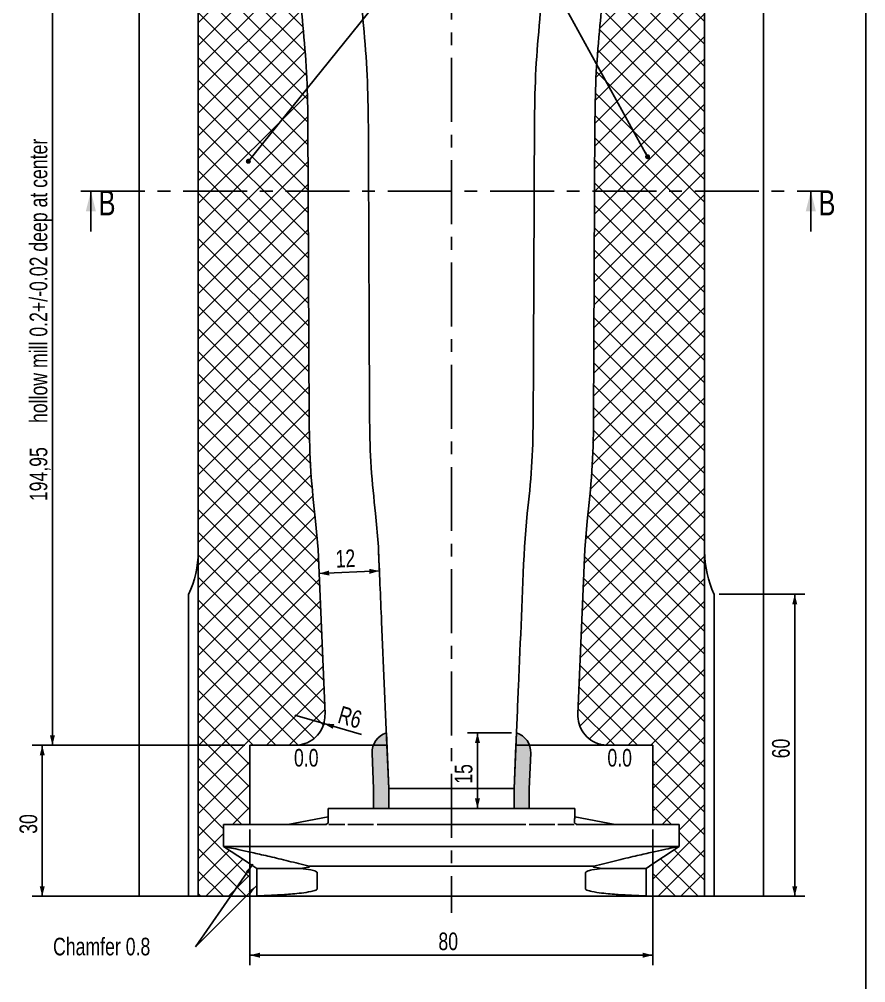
# Model space of a CAD drawing. Header units: millimetres. Extents: x 8 to 832, y 8 to 585.
# Drawn here: x 663.9 to 832, y 162.9 to 354.4 of the extents above; entities that cross this region are included whole.
import ezdxf

# ---------------------------------------------------------------- set-up
doc = ezdxf.new("R2010")
doc.units = ezdxf.units.MM
doc.linetypes.add('CENTERX2', pattern=[20.32, 12.7, -2.54, 2.54, -2.54])
for name, color, linetype in [('CENTERLINE', 4, 'CENTERX2'), ('DIMENSIONS', 2, 'Continuous'), ('HATCH', 3, 'Continuous'), ('TEXT', 2, 'Continuous')]:
    doc.layers.add(name, color=color, linetype=linetype)
doc.layers.add('OUTLINE', color=7, linetype='Continuous', lineweight=25)
doc.styles.add('SLDTEXTSTYLE0', font='TXT', dxfattribs={"width": 0.75})
doc.dimstyles.new('SLDDIMSTYLE19', dxfattribs={"dimtxt": 3.5, "dimasz": 2, "dimexe": 0, "dimexo": 0.0625, "dimgap": 0.875, "dimtad": 1, "dimrnd": 1e-09, "dimzin": 12, "dimdsep": 46, "dimtxsty": 'SLDTEXTSTYLE0', "dimsah": 1, "dimcen": 0, "dimadec": 0, "dimazin": 3, "dimtfac": 1, "dimtofl": 0, "dimtmove": 0, "dimatfit": 3, "dimfxl": 0, "dimfrac": 2, "dimtolj": 1, "dimtzin": 12, "dimarcsym": 0})
doc.dimstyles.new('SLDDIMSTYLE2', dxfattribs={"dimtxt": 3.5, "dimasz": 2, "dimexe": 0, "dimexo": 0.0625, "dimgap": 0.875, "dimtad": 1, "dimrnd": 1e-09, "dimzin": 12, "dimdsep": 46, "dimtxsty": 'SLDTEXTSTYLE0', "dimsah": 1, "dimcen": 0.09, "dimadec": 0, "dimazin": 3, "dimtfac": 1, "dimtofl": 0, "dimtmove": 0, "dimatfit": 3, "dimfxl": 0, "dimfrac": 2, "dimtolj": 1, "dimtzin": 12, "dimarcsym": 0})
doc.dimstyles.new('SLDDIMSTYLE20', dxfattribs={"dimtxt": 0.18, "dimasz": 2, "dimexe": 0, "dimexo": 0.0625, "dimgap": 0, "dimtad": 0, "dimtih": 1, "dimtoh": 1, "dimdec": 0, "dimrnd": 1e-09, "dimzin": 0, "dimdsep": 46, "dimtxsty": 'Standard', "dimsah": 1, "dimcen": 0.09, "dimadec": 0, "dimazin": 0, "dimtfac": 2, "dimtdec": 0, "dimtofl": 0, "dimtmove": 0, "dimatfit": 3, "dimfxl": 0, "dimfrac": 2, "dimtolj": 1, "dimtzin": 0, "dimarcsym": 0})
doc.dimstyles.new('SLDDIMSTYLE3', dxfattribs={"dimtxt": 0.18, "dimasz": 1, "dimexe": 0, "dimexo": 0.0625, "dimgap": 0, "dimtad": 0, "dimtih": 1, "dimtoh": 1, "dimdec": 0, "dimrnd": 1e-09, "dimzin": 0, "dimdsep": 46, "dimtxsty": 'Standard', "dimblk1": 'DOT', "dimblk2": 'DOT', "dimsah": 1, "dimcen": 0.09, "dimadec": 0, "dimazin": 0, "dimtfac": 1, "dimtdec": 0, "dimtofl": 0, "dimtmove": 0, "dimatfit": 3, "dimldrblk": 'DOT', "dimfxl": 0, "dimfrac": 2, "dimtolj": 1, "dimtzin": 0, "dimarcsym": 0})

# ---------------------------------------------------------------- blocks, each defined once
blk = doc.blocks.new('_D_64')
at = {"layer": 'DIMENSIONS'}
for p, q in [((710.23, 405.07), (668.48, 405.07)), ((670.48, 405.07), (670.48, 210.12)), ((708.72, 210.12), (668.48, 210.12))]:
    blk.add_line(p, q, dxfattribs=at)
for points in [[(670.48, 405.07), (669.98, 403.07), (670.98, 403.07)], [(670.48, 210.12), (670.98, 212.12), (669.98, 212.12)]]:
    blk.add_solid(points, dxfattribs=at)
at = {"layer": 'DIMENSIONS', "char_height": 3.5, "attachment_point": 1, "rotation": 90, "style": 'SLDTEXTSTYLE0'}
for s, insert in [('hollow mill 0.2+/-0.02 deep at center', (665.97, 274.16)), ('194,95', (665.97, 258.63))]:
    blk.add_mtext(s, dxfattribs=dict(at, insert=insert))
blk = doc.blocks.new('_D_65')
at = {"layer": 'DIMENSIONS'}
for p, q in [((761.64, 212.57), (752.9, 212.57)), ((754.9, 212.57), (754.9, 197.57))]:
    blk.add_line(p, q, dxfattribs=at)
for points in [[(754.9, 212.57), (754.4, 210.57), (755.4, 210.57)], [(754.9, 197.57), (755.4, 199.57), (754.4, 199.57)]]:
    blk.add_solid(points, dxfattribs=at)
at = {"layer": 'DIMENSIONS', "insert": (750.39, 202.48), "char_height": 3.5, "attachment_point": 1, "rotation": 90, "style": 'SLDTEXTSTYLE0'}
blk.add_mtext('15', dxfattribs=at)
blk = doc.blocks.new('_D_70')
at = {"layer": 'DIMENSIONS'}
for p, q in [((685.3, 210.12), (666.47, 210.12)), ((668.47, 210.12), (668.47, 180.12)), ((748.72, 180.12), (666.47, 180.12))]:
    blk.add_line(p, q, dxfattribs=at)
for points in [[(668.47, 210.12), (667.97, 208.12), (668.97, 208.12)], [(668.47, 180.12), (668.97, 182.12), (667.97, 182.12)]]:
    blk.add_solid(points, dxfattribs=at)
at = {"layer": 'DIMENSIONS', "insert": (663.96, 192.53), "char_height": 3.5, "attachment_point": 1, "rotation": 90, "style": 'SLDTEXTSTYLE0'}
blk.add_mtext('30', dxfattribs=at)
blk = doc.blocks.new('_D_71')
at = {"layer": 'DIMENSIONS'}
for p, q in [((709.72, 193.4), (709.72, 166.41)), ((789.72, 193.4), (789.72, 166.41)), ((709.72, 168.41), (789.72, 168.41))]:
    blk.add_line(p, q, dxfattribs=at)
for points in [[(709.72, 168.41), (711.72, 167.91), (711.72, 168.91)], [(789.72, 168.41), (787.72, 168.91), (787.72, 167.91)]]:
    blk.add_solid(points, dxfattribs=at)
at = {"layer": 'DIMENSIONS', "insert": (747.14, 172.92), "char_height": 3.5, "attachment_point": 1, "style": 'SLDTEXTSTYLE0'}
blk.add_mtext('80', dxfattribs=at)
blk = doc.blocks.new('_D_73')
at = {"layer": 'DIMENSIONS'}
for p, q in [((735.26, 248.57), (735.51, 242.77)), ((723.44, 244.26), (735.43, 244.77))]:
    blk.add_line(p, q, dxfattribs=at)
for points in [[(735.43, 244.77), (733.41, 245.19), (733.45, 244.19)], [(723.44, 244.26), (725.46, 243.85), (725.41, 244.85)]]:
    blk.add_solid(points, dxfattribs=at)
at = {"layer": 'DIMENSIONS', "insert": (726.65, 248.91), "char_height": 3.5, "attachment_point": 1, "rotation": 2.4455, "style": 'SLDTEXTSTYLE0'}
blk.add_mtext('12', dxfattribs=at)
blk = doc.blocks.new('_D_74')
at = {"layer": 'DIMENSIONS'}
for q in [(718.63, 216.12), (731.89, 212.24)]:
    blk.add_line((724.39, 214.44), q, dxfattribs=at)
blk.add_solid([(724.39, 214.44), (726.17, 213.39), (726.45, 214.35)], dxfattribs=at)
at = {"layer": 'DIMENSIONS', "insert": (727.93, 218.02), "char_height": 3.5, "attachment_point": 1, "rotation": 343.719, "style": 'SLDTEXTSTYLE0'}
blk.add_mtext('R6', dxfattribs=at)
blk = doc.blocks.new('_D_77')
at = {"layer": 'DIMENSIONS'}
for p, q in [((802.9, 240.12), (819.91, 240.12)), ((817.91, 180.12), (817.91, 240.12)), ((809.42, 180.12), (819.91, 180.12))]:
    blk.add_line(p, q, dxfattribs=at)
for points in [[(817.91, 240.12), (817.41, 238.12), (818.41, 238.12)], [(817.91, 180.12), (818.41, 182.12), (817.41, 182.12)]]:
    blk.add_solid(points, dxfattribs=at)
at = {"layer": 'DIMENSIONS', "insert": (813.4, 207.53), "char_height": 3.5, "attachment_point": 1, "rotation": 90, "style": 'SLDTEXTSTYLE0'}
blk.add_mtext('60', dxfattribs=at)
blk = doc.blocks.new('_Dot')
at = {"color": 0, "linetype": 'ByBlock', "lineweight": -2}
blk.add_line((-0.5, 0), (-1, 0), dxfattribs=at)
at = {"color": 0, "linetype": 'ByBlock', "const_width": 0.5}
blk.add_lwpolyline([(-0.25, 0, 1), (0.25, 0, 1)], format="xyb", close=True, dxfattribs=at)
blk = doc.blocks.new('SW_NOTE_10')
at = {"layer": 'TEXT', "color": 0, "insert": (-28.29, 1.78), "char_height": 3.5, "attachment_point": 1, "style": 'SLDTEXTSTYLE0'}
blk.add_mtext('Chamfer 0.8', dxfattribs=at)

msp = doc.modelspace()

# ---------------------------------------------------------------- hatches: boundary and pattern name
at = {"layer": 'HATCH'}
h = msp.add_hatch(dxfattribs=at)
h.set_pattern_fill('NET', color=256, angle=45, style=0)
edge = h.paths.add_edge_path(flags=0)
edge.add_arc((711.23452, 399.06771), 6, 6.2561952, 90)
edge.add_line((711.23452, 405.06771), (704.72, 405.06771))
edge.add_line((704.72, 405.06771), (704.72, 425.06771))
edge.add_line((704.72, 425.06771), (699.42882, 425.06771))
edge.add_line((699.42882, 425.06771), (699.42882, 356.57515))
edge.add_line((699.42882, 356.57515), (699.42882, 248.61028))
edge.add_line((699.42882, 248.61028), (699.42882, 180.11771))
edge.add_line((699.42882, 180.11771), (709.72, 180.11771))
edge.add_line((709.72, 180.11771), (709.72, 186.5513))
edge.add_spline(control_points=[(709.72, 186.5513), (708.84684, 187.13184), (707.97369, 187.71238), (707.10055, 188.29293), (706.66397, 188.5832), (706.2274, 188.87347), (705.79083, 189.16375), (705.35426, 189.45403), (704.91769, 189.7443), (704.48112, 190.03458)], knot_values=[0, 0, 0, 0, 0.003145597, 0.003145597, 0.003145597, 0.004718395, 0.004718395, 0.004718395, 0.006291193, 0.006291193, 0.006291193, 0.006291193], weights=[1, 1, 1, 1, 1, 1, 1, 1, 1, 1], degree=3, periodic=0)
edge.add_line((704.48112, 190.03458), (704.47707, 190.03692))
edge.add_line((704.47707, 190.03692), (704.47707, 194.39771))
edge.add_line((704.47707, 194.39771), (709.72, 194.39771))
edge.add_line((709.72, 194.39771), (709.72, 210.11771))
edge.add_line((709.72, 210.11771), (718.63218, 210.11771))
edge.add_arc((718.63218, 216.11771), 6, 270, 362.4455211)
edge.add_line((724.62672, 216.37373), (723.23093, 249.05568))
edge.add_arc((655.29286, 246.15416), 68, 2.4455211, 7.1868682)
edge.add_arc((885.65329, 275.20181), 164.18461, 180.238731, 187.1868682, ccw=False)
edge.add_line((721.4701, 274.51772), (721.2201, 334.51772))
edge.add_arc((533.22174, 333.73439), 188, 0.238731, 5.9277379)
edge.add_arc((859.07715, 367.56771), 139.60715, 180, 185.9277379, ccw=False)
edge.add_line((719.47, 367.56771), (719.47, 377.56771))
edge.add_arc((623.45333, 377.56771), 96.01667, 0, 10.2855291)
edge.add_arc((788.77, 407.56771), 72, 186.2561952, 190.2855291, ccw=False)
h = msp.add_hatch(dxfattribs=at)
h.set_pattern_fill('NET', color=256, angle=45, style=0)
edge = h.paths.add_edge_path(flags=0)
edge.add_line((780.80781, 210.11771), (789.72, 210.11771))
edge.add_line((789.72, 210.11771), (789.72, 194.39771))
edge.add_line((789.72, 194.39771), (794.96293, 194.39771))
edge.add_line((794.96293, 194.39771), (794.96293, 190.03692))
edge.add_line((794.96293, 190.03692), (794.95888, 190.03458))
edge.add_spline(control_points=[(794.95888, 190.03458), (794.08574, 189.45402), (793.2126, 188.87347), (792.33945, 188.29293), (791.90288, 188.00265), (791.4663, 187.71238), (791.02973, 187.42211), (790.59315, 187.13184), (790.15658, 186.84157), (789.72, 186.5513)], knot_values=[0, 0, 0, 0, 0.003145597, 0.003145597, 0.003145597, 0.004718395, 0.004718395, 0.004718395, 0.006291193, 0.006291193, 0.006291193, 0.006291193], weights=[1, 1, 1, 1, 1, 1, 1, 1, 1, 1], degree=3, periodic=0)
edge.add_line((789.72, 186.5513), (789.72, 180.11771))
edge.add_line((789.72, 180.11771), (800.01118, 180.11771))
edge.add_line((800.01118, 180.11771), (800.01118, 248.61028))
edge.add_line((800.01118, 248.61028), (800.01118, 356.57515))
edge.add_line((800.01118, 356.57515), (800.01118, 425.06771))
edge.add_line((800.01118, 425.06771), (794.72, 425.06771))
edge.add_line((794.72, 425.06771), (794.72, 405.06771))
edge.add_line((794.72, 405.06771), (788.20548, 405.06771))
edge.add_arc((788.20548, 399.06771), 6, 90, 173.7438048)
edge.add_arc((710.67, 407.56771), 72, 349.7144709, 353.7438048, ccw=False)
edge.add_arc((875.98667, 377.56771), 96.01667, 169.7144709, 180)
edge.add_line((779.97, 377.56771), (779.97, 367.56771))
edge.add_arc((640.36285, 367.56771), 139.60715, 354.0722621, 360, ccw=False)
edge.add_arc((966.21826, 333.73439), 188, 174.0722621, 179.761269)
edge.add_line((778.2199, 334.51772), (777.9699, 274.51772))
edge.add_arc((613.78671, 275.20181), 164.18461, 352.8131318, 359.761269, ccw=False)
edge.add_arc((844.14714, 246.15416), 68, 172.8131318, 177.5544789)
edge.add_line((776.20907, 249.05568), (774.81328, 216.37373))
edge.add_arc((780.80781, 216.11771), 6, 177.5544789, 270)
h = msp.add_hatch(dxfattribs=at)
h.set_pattern_fill('NET', color=256, angle=45, style=0)
edge = h.paths.add_edge_path(flags=0)
edge.add_line((780.80781, 210.11771), (789.72, 210.11771))
edge.add_line((789.72, 210.11771), (789.72, 194.39771))
edge.add_line((789.72, 194.39771), (794.96293, 194.39771))
edge.add_line((794.96293, 194.39771), (794.96293, 190.03692))
edge.add_line((794.96293, 190.03692), (794.95888, 190.03458))
edge.add_spline(control_points=[(794.95888, 190.03458), (794.08574, 189.45402), (793.2126, 188.87347), (792.33945, 188.29293), (791.90288, 188.00265), (791.4663, 187.71238), (791.02973, 187.42211), (790.59315, 187.13184), (790.15658, 186.84157), (789.72, 186.5513)], knot_values=[0, 0, 0, 0, 0.003145597, 0.003145597, 0.003145597, 0.004718395, 0.004718395, 0.004718395, 0.006291193, 0.006291193, 0.006291193, 0.006291193], weights=[1, 1, 1, 1, 1, 1, 1, 1, 1, 1], degree=3, periodic=0)
edge.add_line((789.72, 186.5513), (789.72, 180.11771))
edge.add_line((789.72, 180.11771), (800.01118, 180.11771))
edge.add_line((800.01118, 180.11771), (800.01118, 248.61028))
edge.add_line((800.01118, 248.61028), (800.01118, 356.57515))
edge.add_line((800.01118, 356.57515), (800.01118, 425.06771))
edge.add_line((800.01118, 425.06771), (794.72, 425.06771))
edge.add_line((794.72, 425.06771), (794.72, 405.06771))
edge.add_line((794.72, 405.06771), (788.20548, 405.06771))
edge.add_arc((788.20548, 399.06771), 6, 90, 173.7438048)
edge.add_arc((710.67, 407.56771), 72, 349.7144709, 353.7438048, ccw=False)
edge.add_arc((875.98667, 377.56771), 96.01667, 169.7144709, 180)
edge.add_line((779.97, 377.56771), (779.97, 367.56771))
edge.add_arc((640.36285, 367.56771), 139.60715, 354.0722621, 360, ccw=False)
edge.add_arc((966.21826, 333.73439), 188, 174.0722621, 179.761269)
edge.add_line((778.2199, 334.51772), (777.9699, 274.51772))
edge.add_arc((613.78671, 275.20181), 164.18461, 352.8131318, 359.761269, ccw=False)
edge.add_arc((844.14714, 246.15416), 68, 172.8131318, 177.5544789)
edge.add_line((776.20907, 249.05568), (774.81328, 216.37373))
edge.add_arc((780.80781, 216.11771), 6, 177.5544789, 270)
h = msp.add_hatch(dxfattribs=at)
h.set_pattern_fill('NET', color=256, angle=45, style=0)
edge = h.paths.add_edge_path(flags=0)
edge.add_line((780.80781, 210.11771), (789.72, 210.11771))
edge.add_line((789.72, 210.11771), (789.72, 194.39771))
edge.add_line((789.72, 194.39771), (794.96293, 194.39771))
edge.add_line((794.96293, 194.39771), (794.96293, 190.03692))
edge.add_line((794.96293, 190.03692), (794.95888, 190.03458))
edge.add_spline(control_points=[(794.95888, 190.03458), (794.08574, 189.45402), (793.2126, 188.87347), (792.33945, 188.29293), (791.90288, 188.00265), (791.4663, 187.71238), (791.02973, 187.42211), (790.59315, 187.13184), (790.15658, 186.84157), (789.72, 186.5513)], knot_values=[0, 0, 0, 0, 0.003145597, 0.003145597, 0.003145597, 0.004718395, 0.004718395, 0.004718395, 0.006291193, 0.006291193, 0.006291193, 0.006291193], weights=[1, 1, 1, 1, 1, 1, 1, 1, 1, 1], degree=3, periodic=0)
edge.add_line((789.72, 186.5513), (789.72, 180.11771))
edge.add_line((789.72, 180.11771), (800.01118, 180.11771))
edge.add_line((800.01118, 180.11771), (800.01118, 248.61028))
edge.add_line((800.01118, 248.61028), (800.01118, 356.57515))
edge.add_line((800.01118, 356.57515), (800.01118, 425.06771))
edge.add_line((800.01118, 425.06771), (794.72, 425.06771))
edge.add_line((794.72, 425.06771), (794.72, 405.06771))
edge.add_line((794.72, 405.06771), (788.20548, 405.06771))
edge.add_arc((788.20548, 399.06771), 6, 90, 173.7438048)
edge.add_arc((710.67, 407.56771), 72, 349.7144709, 353.7438048, ccw=False)
edge.add_arc((875.98667, 377.56771), 96.01667, 169.7144709, 180)
edge.add_line((779.97, 377.56771), (779.97, 367.56771))
edge.add_arc((640.36285, 367.56771), 139.60715, 354.0722621, 360, ccw=False)
edge.add_arc((966.21826, 333.73439), 188, 174.0722621, 179.761269)
edge.add_line((778.2199, 334.51772), (777.9699, 274.51772))
edge.add_arc((613.78671, 275.20181), 164.18461, 352.8131318, 359.761269, ccw=False)
edge.add_arc((844.14714, 246.15416), 68, 172.8131318, 177.5544789)
edge.add_line((776.20907, 249.05568), (774.81328, 216.37373))
edge.add_arc((780.80781, 216.11771), 6, 177.5544789, 270)
h = msp.add_hatch(color=256, dxfattribs=at)
edge = h.paths.add_edge_path(flags=0)
edge.add_arc((737.96456, 208.74093), 4, 106.9230333, 182.4455211)
edge.add_line((733.9682, 208.57025), (734.27, 201.50368))
edge.add_line((734.27, 201.50368), (734.27, 197.56771))
edge.add_line((734.27, 197.56771), (737.27, 197.56771))
edge.add_line((737.27, 197.56771), (737.27, 201.56771))
edge.add_line((737.27, 201.56771), (736.80021, 212.56771))
h = msp.add_hatch(color=256, dxfattribs=at)
edge = h.paths.add_edge_path(flags=0)
edge.add_line((765.17, 197.56771), (765.17, 201.50368))
edge.add_line((765.17, 201.50368), (765.4718, 208.57025))
edge.add_arc((761.47544, 208.74093), 4, 357.5544789, 433.0769667)
edge.add_line((762.63979, 212.56771), (762.17, 201.56771))
edge.add_line((762.17, 201.56771), (762.17, 197.56771))
edge.add_line((762.17, 197.56771), (765.17, 197.56771))

# ---------------------------------------------------------------- linework, layer by layer
at = {"layer": 'CENTERLINE'}
for p, q in [((749.72, 427.97462), (749.72, 176.84561)), ((676.12573, 320.24388), (823.10168, 320.24388))]:
    msp.add_line(p, q, dxfattribs=at)
at = {"layer": 'CENTERLINE', "linetype": 'Continuous'}
for p, q in [((678.12573, 312.24388), (678.12573, 320.24388)), ((821.10168, 312.24388), (821.10168, 320.24388))]:
    msp.add_line(p, q, dxfattribs=at)
at = {"layer": 'CENTERLINE'}
for points in [[(678.12573, 320.24388), (677.12573, 316.24388), (679.12573, 316.24388)], [(821.10168, 320.24388), (820.10168, 316.24388), (822.10168, 316.24388)]]:
    msp.add_solid(points, dxfattribs=at)
at = {"layer": 'OUTLINE'}
for p, q in [((832, 585), (832, 8)), ((687.74493, 180.11771), (687.74493, 425.05115)), ((811.69507, 425.05115), (811.69507, 180.11771)), ((732.15338, 354.3892), (731.47066, 367.56772)), ((767.96934, 367.56772), (767.28662, 354.3892)), ((699.42882, 248.61029), (699.42882, 356.57515)), ((800.01118, 356.57515), (800.01118, 248.61029)), ((721.4701, 274.51772), (721.2201, 334.51771)), ((778.2199, 334.51771), (777.9699, 274.51772)), ((723.23093, 249.05568), (722.75861, 254.66136)), ((735.2209, 249.56771), (734.66541, 256.16263)), ((764.77459, 256.16263), (764.2191, 249.56771)), ((776.68139, 254.66136), (776.20907, 249.05568)), ((724.62672, 216.37373), (723.23093, 249.05568)), ((776.20907, 249.05568), (774.81328, 216.37373)), ((699.42882, 180.11771), (699.42882, 248.61029)), ((800.01118, 248.61029), (800.01118, 180.11771)), ((697.53617, 180.11771), (697.53617, 240.11771)), ((801.90382, 180.11771), (801.90382, 240.11771)), ((737.27, 201.56771), (736.80021, 212.56771)), ((762.63979, 212.56771), (762.17, 201.56771)), ((709.72, 210.11772), (709.72, 194.39772)), ((709.72, 210.11772), (718.63218, 210.11772)), ((709.72, 210.11771), (736.90484, 210.11771)), ((736.90485, 210.11772), (737.27, 201.56771)), ((762.17, 201.56771), (762.53516, 210.11772)), ((789.72, 210.11771), (762.53516, 210.11771)), ((789.72, 210.11772), (780.80781, 210.11772)), ((789.72, 194.39772), (789.72, 210.11772)), ((733.9682, 208.57025), (734.27, 201.50368)), ((765.17, 201.50368), (765.4718, 208.57025)), ((734.27, 201.50368), (734.27, 197.56771)), ((737.27, 201.56771), (737.27, 197.56771)), ((737.27, 201.56771), (762.17, 201.56771)), ((737.27, 197.56771), (737.27, 201.56771)), ((762.17, 197.56771), (762.17, 201.56771)), ((762.17, 201.56771), (762.17, 197.56771)), ((765.17, 197.56771), (765.17, 201.50368)), ((737.27, 197.56771), (725.22, 197.56771)), ((725.22, 197.56771), (725.22, 195.89772)), ((734.27, 197.56771), (737.27, 197.56771)), ((737.27, 197.56771), (762.17, 197.56771)), ((774.22, 197.56771), (762.17, 197.56771)), ((762.17, 197.56771), (765.17, 197.56771)), ((774.22, 195.89772), (774.22, 197.56771)), ((717.22, 194.39772), (725.22, 195.89772)), ((782.22, 194.39772), (774.22, 195.89772)), ((704.47707, 190.03692), (704.47707, 194.39772)), ((704.47707, 194.39772), (709.72, 194.39772)), ((717.22, 194.39772), (709.72, 194.39772)), ((724.47252, 194.39772), (717.22, 194.39772)), ((724.92899, 194.39772), (724.47252, 194.39772)), ((728.56386, 194.39772), (725.3948, 194.39772)), ((734.26965, 194.39772), (729.16927, 194.39772)), ((741.48782, 194.39772), (734.95064, 194.39772)), ((741.88381, 194.39772), (741.48782, 194.39772)), ((749.51182, 194.39772), (741.88381, 194.39772)), ((749.92818, 194.39772), (749.51182, 194.39772)), ((757.55619, 194.39772), (749.92818, 194.39772)), ((757.95218, 194.39772), (757.55619, 194.39772)), ((764.50572, 194.39772), (757.95218, 194.39772)), ((770.27073, 194.39772), (765.17035, 194.39772)), ((774.1082, 194.39772), (770.87613, 194.39772)), ((774.96748, 194.39772), (774.51101, 194.39772)), ((774.96748, 194.39772), (782.22, 194.39772)), ((789.72, 194.39772), (782.22, 194.39772)), ((789.72, 194.39772), (794.96293, 194.39772)), ((794.96293, 194.39772), (794.96293, 190.03692)), ((704.48111, 190.03458), (704.47707, 190.03692)), ((794.96293, 190.03692), (704.47707, 190.03692)), ((794.96293, 190.03692), (794.95888, 190.03458)), ((711.055, 185.65771), (709.72, 186.54552)), ((709.72, 186.54552), (709.72, 180.11771)), ((721.44502, 186.09072), (777.99498, 186.09072)), ((789.72, 186.54552), (788.385, 185.65771)), ((789.72, 180.11771), (789.72, 186.54552)), ((711.055, 185.65771), (719.80645, 185.65771)), ((711.055, 180.20349), (711.055, 185.65771)), ((723.08682, 181.61772), (723.08682, 184.7917)), ((776.35318, 181.61772), (776.35318, 184.7917)), ((788.385, 185.65771), (779.63355, 185.65771)), ((788.385, 185.65771), (788.385, 180.20349)), ((687.74493, 180.11771), (697.53617, 180.11771)), ((697.53617, 180.11771), (699.42882, 180.11771)), ((699.42882, 180.11771), (709.72, 180.11771)), ((709.72, 180.11771), (710.555, 180.11771)), ((788.885, 180.11771), (710.555, 180.11771)), ((788.885, 180.11771), (789.72, 180.11771)), ((789.72, 180.11771), (800.01118, 180.11771)), ((800.01118, 180.11771), (801.90382, 180.11771)), ((801.90382, 180.11771), (811.69507, 180.11771))]:
    msp.add_line(p, q, dxfattribs=at)
at = {"layer": 'OUTLINE', "flags": 128}
for points in [[(704.48111, 190.03458), (708.84058, 187.13601), (709.72, 186.5513)], [(789.72, 186.5513), (791.8168, 187.94542), (794.95888, 190.03458)]]:
    msp.add_lwpolyline(points, dxfattribs=at)
at = {"layer": 'OUTLINE'}
for centre, radius, start, end in [((679.42882, 248.61028), 20, 334.872857, 0), ((820.01118, 248.61028), 20, 180, 205.127143), ((737.96456, 208.74093), 4, 106.9230333, 182.4455211), ((761.47544, 208.74093), 4, 357.5544789, 73.0769667), ((710.555, 181.61771), 1.5, 270, 289.4712206), ((788.885, 181.61771), 1.5, 250.5287794, 270)]:
    msp.add_arc(centre, radius, start, end, dxfattribs=at)
for points, knots in [([(720.21649, 353.14991), (719.99907, 355.54484), (719.56367, 360.34111), (719.50125, 365.1567), (719.47, 367.56772)], [0, 0, 0, 0, 0.499330583, 1, 1, 1, 1]), ([(779.97, 367.56772), (779.93892, 365.16315), (779.87667, 360.34756), (779.44142, 355.55127), (779.22351, 353.14991)], [0, 0, 0, 0, 0.499330604, 1, 1, 1, 1]), ([(733.22161, 334.56771), (733.16674, 337.87385), (733.05686, 344.49428), (732.45479, 351.08818), (732.15338, 354.3892)], [0, 0, 0, 0, 0.4993833976, 1, 1, 1, 1]), ([(767.28662, 354.3892), (766.98586, 351.09633), (766.38358, 344.50245), (766.27349, 337.88201), (766.21838, 334.56771)], [0, 0, 0, 0, 0.499383328, 1, 1, 1, 1]), ([(721.2201, 334.51771), (721.1686, 337.62548), (721.06546, 343.84867), (720.49971, 350.04695), (720.21649, 353.14991)], [0, 0, 0, 0, 0.499383551, 1, 1, 1, 1]), ([(779.22351, 353.14991), (778.94089, 350.05461), (778.37496, 343.85635), (778.27163, 337.63315), (778.2199, 334.51771)], [0, 0, 0, 0, 0.499383483, 1, 1, 1, 1]), ([(733.47151, 274.56771), (733.42675, 285.35594), (733.34379, 305.35593), (733.26014, 325.35594), (733.22161, 334.56771)], [0, 0, 0, 0, 0.5394111096, 1, 1, 1, 1]), ([(766.21838, 334.56771), (766.17258, 323.61352), (766.08895, 303.61351), (766.00601, 283.61352), (765.96849, 274.56771)], [0, 0, 0, 0, 0.547709817, 1, 1, 1, 1]), ([(722.75861, 254.66136), (722.3939, 257.95489), (721.66313, 264.55411), (721.53452, 271.19244), (721.4701, 274.51772)], [0, 0, 0, 0, 0.499080165, 1, 1, 1, 1]), ([(734.66541, 256.16263), (734.32743, 259.21545), (733.65021, 265.33234), (733.53115, 271.48548), (733.47151, 274.56771)], [0, 0, 0, 0, 0.499080283, 1, 1, 1, 1]), ([(765.96849, 274.56771), (765.90924, 271.49681), (765.79053, 265.34367), (765.11365, 259.22673), (764.77459, 256.16263)], [0, 0, 0, 0, 0.499080129, 1, 1, 1, 1]), ([(777.9699, 274.51772), (777.9059, 271.20466), (777.77766, 264.56633), (777.04726, 257.96706), (776.68139, 254.66136)], [0, 0, 0, 0, 0.499080297, 1, 1, 1, 1]), ([(736.90485, 210.11772), (736.55534, 218.30391), (735.9939, 231.45386), (735.43273, 244.60391), (735.2209, 249.56771)], [0, 0, 0, 0, 0.622525954, 1, 1, 1, 1]), ([(764.2191, 249.56771), (763.82383, 240.30518), (763.26267, 227.15514), (762.70115, 214.0052), (762.53516, 210.11772)], [0, 0, 0, 0, 0.704372886, 1, 1, 1, 1]), ([(718.63218, 210.11772), (719.30671, 210.18404), (720.65575, 210.31668), (722.45401, 211.35116), (723.81007, 212.87347), (724.56618, 214.64111), (724.60824, 215.84477), (724.62672, 216.37373)], [0, 0, 0, 0, 0.209027965, 0.418055445, 0.627084398, 0.836115955, 1, 1, 1, 1]), ([(774.81328, 216.37373), (774.85076, 215.69698), (774.92573, 214.34348), (775.88257, 212.50268), (777.34568, 211.0829), (779.07945, 210.25211), (780.28017, 210.15874), (780.80781, 210.11772)], [0, 0, 0, 0, 0.209034517, 0.418069114, 0.62710247, 0.836133773, 1, 1, 1, 1]), ([(724.47252, 194.39772), (724.53122, 194.39862), (724.61658, 194.39994), (724.75067, 194.4146), (724.84939, 194.43232), (724.94175, 194.45783), (725.03363, 194.49453), (725.19327, 194.59531), (725.31885, 194.91926), (725.22976, 195.3472), (725.22287, 195.73549), (725.22, 195.89772)], [0, 0, 0, 0, 0.0313287424, 0.0455610937, 0.0599330925, 0.0727638479, 0.0880665623, 0.1152776414, 0.2293141579, 0.678005871, 1, 1, 1, 1]), ([(774.96748, 194.39772), (774.90878, 194.39862), (774.82342, 194.39994), (774.68933, 194.4146), (774.59061, 194.43232), (774.49825, 194.45783), (774.40637, 194.49453), (774.24673, 194.59531), (774.12114, 194.91926), (774.21024, 195.3472), (774.21712, 195.73549), (774.22, 195.89772)], [0, 0, 0, 0, 0.03132874, 0.045561275, 0.059933079, 0.072763833, 0.08806678, 0.115277733, 0.229314228, 0.6780059, 1, 1, 1, 1]), ([(704.48111, 190.03458), (704.58594, 190.01264), (704.79559, 189.96877), (705.95923, 189.72242), (707.80975, 189.32515), (710.39647, 188.75561), (713.60362, 188.02396), (717.28758, 187.15159), (720.06138, 186.44379), (721.44502, 186.09072)], [0, 0, 0, 0, 0.134260681, 0.268520869, 0.415104354, 0.56168561, 0.708022238, 0.854353881, 1, 1, 1, 1]), ([(777.99498, 186.09072), (779.46888, 186.46635), (782.41676, 187.21762), (786.21163, 188.11093), (789.37873, 188.83056), (791.88249, 189.37945), (793.68519, 189.76633), (794.71335, 189.98298), (794.88588, 190.01924), (794.95888, 190.03458)], [0, 0, 0, 0, 0.15546955, 0.310948196, 0.455873378, 0.600801696, 0.74684251, 0.892884556, 1, 1, 1, 1]), ([(709.72, 186.54552), (709.72, 186.54577), (709.72, 186.54627), (709.72, 186.54964), (709.72, 186.5513)], [0, 0, 0, 0, 0.505627594, 1, 1, 1, 1]), ([(719.80645, 185.65771), (720.28784, 185.72647), (720.8825, 185.81141), (721.53625, 185.93234), (721.57806, 186.01186), (721.57651, 186.02508), (721.56919, 186.03669), (721.55738, 186.04706), (721.539, 186.05831), (721.5007, 186.0754), (721.46827, 186.08432), (721.44502, 186.09072)], [0, 0, 0, 0, 0.754839137, 0.932438761, 0.94445941, 0.952405865, 0.957968591, 0.963572167, 0.968551909, 0.977455274, 1, 1, 1, 1]), ([(779.63355, 185.65771), (779.15217, 185.72647), (778.55752, 185.81141), (777.90374, 185.93234), (777.86195, 186.01186), (777.86348, 186.02508), (777.87082, 186.03669), (777.88261, 186.04706), (777.901, 186.05831), (777.9393, 186.0754), (777.97173, 186.08432), (777.99498, 186.09072)], [0, 0, 0, 0, 0.75483962, 0.932439152, 0.944459804, 0.952406218, 0.957969234, 0.963572639, 0.968552158, 0.977456023, 1, 1, 1, 1]), ([(789.72, 186.5513), (789.72, 186.54963), (789.72, 186.54625), (789.72, 186.54576), (789.72, 186.54552)], [0, 0, 0, 0, 0.4948511235, 1, 1, 1, 1]), ([(723.08682, 184.7917), (723.08583, 184.80331), (723.08353, 184.83023), (723.06073, 184.8779), (722.97994, 184.96926), (722.56495, 185.1897), (721.44282, 185.44027), (720.46861, 185.56972), (719.80645, 185.65771)], [0, 0, 0, 0, 0.00722474, 0.016754194, 0.034288015, 0.094796527, 0.38474696, 1, 1, 1, 1]), ([(776.35318, 184.7917), (776.35417, 184.80331), (776.35647, 184.83023), (776.37927, 184.8779), (776.46006, 184.96927), (776.87506, 185.1897), (777.99717, 185.44028), (778.97139, 185.56972), (779.63355, 185.65771)], [0, 0, 0, 0, 0.007224753, 0.016754169, 0.034287827, 0.094796723, 0.384746637, 1, 1, 1, 1]), ([(723.08682, 181.61772), (723.08583, 181.6061), (723.08354, 181.57918), (723.06072, 181.53151), (722.97996, 181.44013), (722.56479, 181.21966), (720.82102, 180.83398), (718.05867, 180.55722), (715.04958, 180.35778), (712.79599, 180.25959), (711.37839, 180.21236), (711.055, 180.20349), (711.055, 180.20349), (711.055, 180.20349)], [0, 0, 0, 0, 0.001147699, 0.00266045, 0.005444973, 0.015052886, 0.061094125, 0.244575453, 0.427705234, 0.615576132, 0.805184441, 0.999993389, 1, 1, 1, 1]), ([(776.35318, 181.61772), (776.35417, 181.6061), (776.35646, 181.57918), (776.37928, 181.53151), (776.46004, 181.44013), (776.87522, 181.21966), (778.61896, 180.83397), (781.38133, 180.55723), (784.39041, 180.35778), (786.64401, 180.25959), (788.06161, 180.21236), (788.385, 180.20349), (788.385, 180.20349), (788.385, 180.20349)], [0, 0, 0, 0, 0.001147701, 0.002660446, 0.005444944, 0.01505292, 0.061094082, 0.244575412, 0.427705196, 0.615576133, 0.805184444, 0.999993389, 1, 1, 1, 1])]:
    msp.add_open_spline(points, degree=3, knots=knots, dxfattribs=at)

# ---------------------------------------------------------------- block references
at = {"layer": 'TEXT'}
msp.add_blockref('SW_NOTE_10', (698.90003, 170.10123), dxfattribs=at)

# ---------------------------------------------------------------- texts
at = {"layer": 'CENTERLINE', "char_height": 5, "attachment_point": 1, "style": 'SLDTEXTSTYLE0'}
for insert in [(679.67244, 320.41276), (822.64839, 320.41276)]:
    msp.add_mtext('B', dxfattribs=dict(at, insert=insert))
at = {"layer": 'TEXT', "char_height": 3.5, "attachment_point": 1, "style": 'SLDTEXTSTYLE0'}
for insert in [(718.45762, 209.39951), (780.6995, 209.39951)]:
    msp.add_mtext('0.0', dxfattribs=dict(at, insert=insert))

# ---------------------------------------------------------------- dimensions: what is measured, and where the dimension line sits
at = {"layer": 'DIMENSIONS'}
dim = msp.add_linear_dim(base=(670.47832, 210.11771), p1=(711.23452, 405.06771), p2=(709.72, 210.11771), angle=90, text='<> hollow mill 0.2+/-0.02 deep at center', dimstyle='SLDDIMSTYLE2', dxfattribs=at)
dim.commit()
dim.dimension.update_dxf_attribs({"geometry": '_D_64', "text_midpoint": (670.47832, 307.59271), "dimtype": 160})
for base, p1, p2, angle, picture, middle in [((735.42569, 244.77254), (723.23093, 249.05568), (735.2209, 249.56771), 2.4455211, '_D_73', (729.43071, 244.5165)), ((817.91017, 240.11771), (808.42368, 180.11771), (801.90382, 240.11771), 90, '_D_77', (817.91017, 210.11771)), ((754.89974, 197.56771), (762.63979, 212.56771), (762.17, 197.56771), 90, '_D_65', (754.89974, 205.06771)), ((668.4697, 180.11771), (749.72, 210.11771), (749.72, 180.11771), 90, '_D_70', (668.4697, 195.11771))]:
    dim = msp.add_linear_dim(base=base, p1=p1, p2=p2, angle=angle, dimstyle='SLDDIMSTYLE2', dxfattribs=at)
    dim.commit()
    dim.dimension.update_dxf_attribs({"geometry": picture, "text_midpoint": middle, "dimtype": 160})
dim = msp.add_radius_dim(center=(718.63218, 216.11771), mpoint=(724.39158, 214.43563), dimstyle='SLDDIMSTYLE19', dxfattribs=at)
dim.commit()
dim.dimension.update_dxf_attribs({"geometry": '_D_74', "text_midpoint": (729.60212, 212.91384), "dimtype": 164})
dim = msp.add_linear_dim(base=(789.72, 168.40572), p1=(709.72, 194.39771), p2=(789.72, 194.39771), dimstyle='SLDDIMSTYLE2', dxfattribs=at)
dim.commit()
dim.dimension.update_dxf_attribs({"geometry": '_D_71', "text_midpoint": (749.72, 168.40572), "dimtype": 160})

# ---------------------------------------------------------------- leaders
at = {"layer": 'TEXT'}
for points, dimstyle in [([(709.39506, 326.17139), (744.42815, 369.56889)], 'SLDDIMSTYLE3'), ([(788.67918, 327.07271), (765.2929, 369.56889)], 'SLDDIMSTYLE3'), ([(710.29894, 186.48851), (698.90003, 170.10123)], 'SLDDIMSTYLE20'), ([(711.055, 182.27875), (698.90003, 170.10123)], 'SLDDIMSTYLE20')]:
    msp.add_leader(points, dimstyle=dimstyle, dxfattribs=at)

doc.saveas('drawing.dxf')
